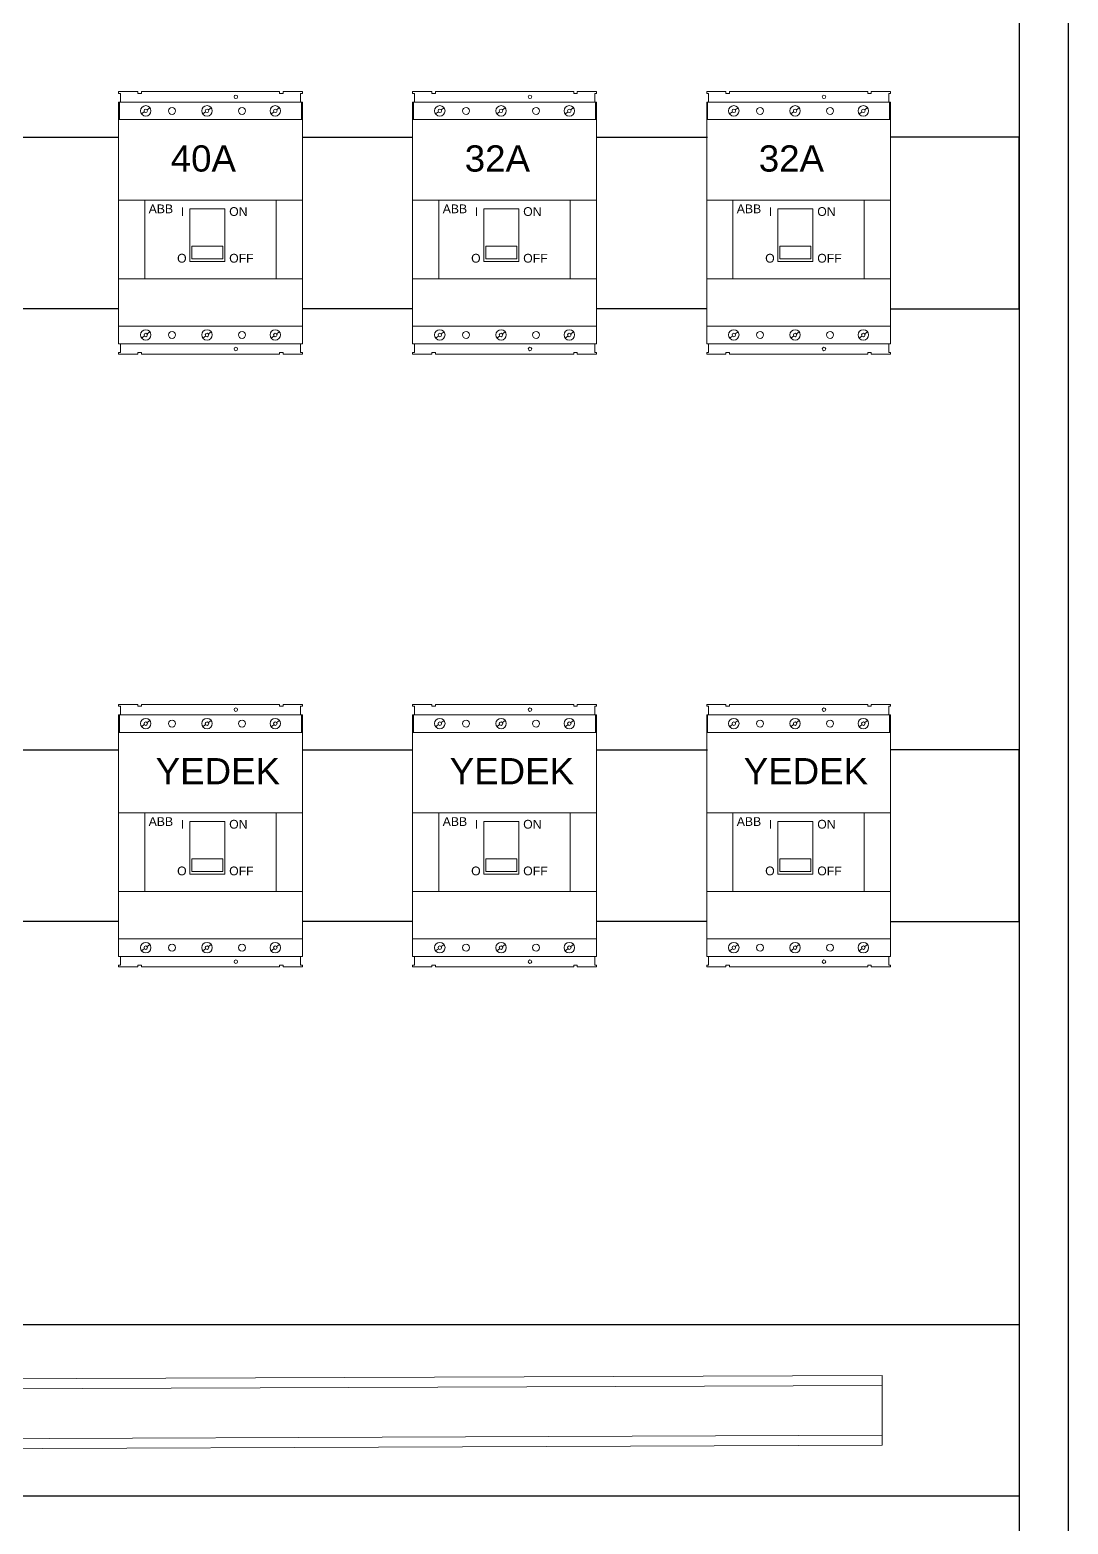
# Model space of a CAD drawing. Header units: millimetres. Extents: x 2046 to 14753, y 2361 to 29276.
# Drawn here: x 10110.1 to 10152.5, y 3039 to 3099.9 of the extents above; entities that cross this region are included whole.
import ezdxf

# ---------------------------------------------------------------- set-up
doc = ezdxf.new("R2010")
doc.units = ezdxf.units.MM
for name, color, linetype in [('BARA', 31, 'Continuous'), ('HAT', 3, 'Continuous'), ('T2BUSBAR', 7, 'Continuous')]:
    doc.layers.add(name, color=color, linetype=linetype)
doc.styles.get("Standard").update_dxf_attribs({"font": 'arial.ttf'})

msp = doc.modelspace()

# ---------------------------------------------------------------- linework, layer by layer
at = {"lineweight": 9}
for p, q in [((10114.525, 3097.428), (10113.739, 3097.428)), ((10113.739, 3097.428), (10113.739, 3097.357)), ((10113.739, 3097.428), (10113.739, 3097.357)), ((10113.739, 3097.428), (10114.525, 3097.428)), ((10113.739, 3097.357), (10113.81, 3097.357)), ((10113.81, 3097.357), (10113.81, 3097)), ((10114.525, 3097.428), (10114.525, 3097.357)), ((10114.525, 3097.357), (10114.668, 3097.357)), ((10120.31, 3097.428), (10114.668, 3097.428)), ((10114.668, 3097.357), (10114.668, 3097.428)), ((10120.31, 3097.357), (10120.31, 3097.428)), ((10120.453, 3097.357), (10120.31, 3097.357)), ((10121.239, 3097.428), (10120.453, 3097.428)), ((10121.239, 3097.428), (10120.453, 3097.428)), ((10120.453, 3097.428), (10120.453, 3097.357)), ((10121.239, 3097.357), (10121.168, 3097.357)), ((10121.168, 3097.357), (10121.168, 3097)), ((10121.239, 3097.357), (10121.239, 3097.428)), ((10121.239, 3097.428), (10121.239, 3097.357)), ((10126.525, 3097.428), (10125.739, 3097.428)), ((10125.739, 3097.428), (10125.739, 3097.357)), ((10125.739, 3097.428), (10125.739, 3097.357)), ((10125.739, 3097.428), (10126.525, 3097.428)), ((10125.739, 3097.357), (10125.81, 3097.357)), ((10125.81, 3097.357), (10125.81, 3097)), ((10126.525, 3097.428), (10126.525, 3097.357)), ((10126.525, 3097.357), (10126.668, 3097.357)), ((10132.31, 3097.428), (10126.668, 3097.428)), ((10126.668, 3097.357), (10126.668, 3097.428)), ((10132.31, 3097.357), (10132.31, 3097.428)), ((10132.453, 3097.357), (10132.31, 3097.357)), ((10133.239, 3097.428), (10132.453, 3097.428)), ((10133.239, 3097.428), (10132.453, 3097.428)), ((10132.453, 3097.428), (10132.453, 3097.357)), ((10133.239, 3097.357), (10133.168, 3097.357)), ((10133.168, 3097.357), (10133.168, 3097)), ((10133.239, 3097.357), (10133.239, 3097.428)), ((10133.239, 3097.428), (10133.239, 3097.357)), ((10138.525, 3097.428), (10137.739, 3097.428)), ((10137.739, 3097.428), (10137.739, 3097.357)), ((10137.739, 3097.428), (10137.739, 3097.357)), ((10137.739, 3097.428), (10138.525, 3097.428)), ((10137.739, 3097.357), (10137.81, 3097.357)), ((10137.81, 3097.357), (10137.81, 3097)), ((10138.525, 3097.428), (10138.525, 3097.357)), ((10138.525, 3097.357), (10138.668, 3097.357)), ((10144.31, 3097.428), (10138.668, 3097.428)), ((10138.668, 3097.357), (10138.668, 3097.428)), ((10144.31, 3097.357), (10144.31, 3097.428)), ((10144.453, 3097.357), (10144.31, 3097.357)), ((10145.239, 3097.428), (10144.453, 3097.428)), ((10145.239, 3097.428), (10144.453, 3097.428)), ((10144.453, 3097.428), (10144.453, 3097.357)), ((10145.239, 3097.357), (10145.168, 3097.357)), ((10145.168, 3097.357), (10145.168, 3097)), ((10145.239, 3097.357), (10145.239, 3097.428)), ((10145.239, 3097.428), (10145.239, 3097.357)), ((10113.739, 3097), (10113.739, 3087.142)), ((10121.239, 3097), (10113.739, 3097)), ((10113.739, 3096.285), (10113.739, 3097)), ((10113.739, 3096.25), (10113.739, 3096.964)), ((10113.775, 3096.285), (10113.775, 3097)), ((10114.904, 3096.684), (10115.019, 3096.769)), ((10117.404, 3096.684), (10117.519, 3096.769)), ((10120.188, 3096.687), (10120.3, 3096.775)), ((10121.203, 3096.285), (10121.203, 3097)), ((10121.239, 3087.142), (10121.239, 3097)), ((10121.239, 3096.285), (10121.239, 3097)), ((10125.739, 3097), (10125.739, 3087.142)), ((10133.239, 3097), (10125.739, 3097)), ((10125.739, 3096.285), (10125.739, 3097)), ((10125.739, 3096.25), (10125.739, 3096.964)), ((10125.775, 3096.285), (10125.775, 3097)), ((10126.904, 3096.684), (10127.019, 3096.769)), ((10129.404, 3096.684), (10129.519, 3096.769)), ((10132.188, 3096.687), (10132.3, 3096.775)), ((10133.203, 3096.285), (10133.203, 3097)), ((10133.239, 3087.142), (10133.239, 3097)), ((10133.239, 3096.285), (10133.239, 3097)), ((10137.739, 3097), (10137.739, 3087.142)), ((10145.239, 3097), (10137.739, 3097)), ((10137.739, 3096.285), (10137.739, 3097)), ((10137.739, 3096.25), (10137.739, 3096.964)), ((10137.775, 3096.285), (10137.775, 3097)), ((10138.904, 3096.684), (10139.019, 3096.769)), ((10141.404, 3096.684), (10141.519, 3096.769)), ((10144.188, 3096.687), (10144.3, 3096.775)), ((10145.203, 3096.285), (10145.203, 3097)), ((10145.239, 3087.142), (10145.239, 3097)), ((10145.239, 3096.285), (10145.239, 3097)), ((10121.239, 3096.285), (10113.739, 3096.285)), ((10114.668, 3096.285), (10115.56, 3096.285)), ((10114.673, 3096.516), (10114.788, 3096.6)), ((10117.173, 3096.516), (10117.288, 3096.6)), ((10119.964, 3096.51), (10120.076, 3096.598)), ((10133.239, 3096.285), (10125.739, 3096.285)), ((10126.668, 3096.285), (10127.56, 3096.285)), ((10126.673, 3096.516), (10126.788, 3096.6)), ((10129.173, 3096.516), (10129.288, 3096.6)), ((10131.964, 3096.51), (10132.076, 3096.598)), ((10145.239, 3096.285), (10137.739, 3096.285)), ((10138.668, 3096.285), (10139.56, 3096.285)), ((10138.673, 3096.516), (10138.788, 3096.6)), ((10141.173, 3096.516), (10141.288, 3096.6)), ((10143.964, 3096.51), (10144.076, 3096.598)), ((10121.239, 3093), (10113.739, 3093)), ((10114.81, 3089.785), (10114.81, 3093)), ((10115.739, 3093), (10119.239, 3093)), ((10119.239, 3093), (10119.239, 3093)), ((10120.168, 3089.785), (10120.168, 3093)), ((10133.239, 3093), (10125.739, 3093)), ((10126.81, 3089.785), (10126.81, 3093)), ((10127.739, 3093), (10131.239, 3093)), ((10131.239, 3093), (10131.239, 3093)), ((10132.168, 3089.785), (10132.168, 3093)), ((10145.239, 3093), (10137.739, 3093)), ((10138.81, 3089.785), (10138.81, 3093)), ((10139.739, 3093), (10143.239, 3093)), ((10143.239, 3093), (10143.239, 3093)), ((10144.168, 3089.785), (10144.168, 3093)), ((10113.739, 3092.571), (10113.739, 3089.357)), ((10116.646, 3092.642), (10116.646, 3090.5)), ((10116.646, 3092.642), (10118.075, 3092.642)), ((10118.075, 3090.5), (10118.075, 3092.642)), ((10121.239, 3089.357), (10121.239, 3092.571)), ((10125.739, 3092.571), (10125.739, 3089.357)), ((10128.646, 3092.642), (10128.646, 3090.5)), ((10128.646, 3092.642), (10130.075, 3092.642)), ((10130.075, 3090.5), (10130.075, 3092.642)), ((10133.239, 3089.357), (10133.239, 3092.571)), ((10137.739, 3092.571), (10137.739, 3089.357)), ((10140.646, 3092.642), (10140.646, 3090.5)), ((10140.646, 3092.642), (10142.075, 3092.642)), ((10142.075, 3090.5), (10142.075, 3092.642)), ((10145.239, 3089.357), (10145.239, 3092.571)), ((10116.646, 3090.5), (10118.075, 3090.5)), ((10128.646, 3090.5), (10130.075, 3090.5)), ((10140.646, 3090.5), (10142.075, 3090.5)), ((10113.739, 3089.785), (10121.239, 3089.785)), ((10114.81, 3089.785), (10120.168, 3089.785)), ((10115.739, 3089.785), (10119.239, 3089.785)), ((10125.739, 3089.785), (10133.239, 3089.785)), ((10126.81, 3089.785), (10132.168, 3089.785)), ((10127.739, 3089.785), (10131.239, 3089.785)), ((10137.739, 3089.785), (10145.239, 3089.785)), ((10138.81, 3089.785), (10144.168, 3089.785)), ((10139.739, 3089.785), (10143.239, 3089.785)), ((10113.739, 3087.857), (10121.239, 3087.857)), ((10114.673, 3087.373), (10114.788, 3087.457)), ((10114.904, 3087.542), (10115.019, 3087.626)), ((10117.173, 3087.373), (10117.288, 3087.457)), ((10117.404, 3087.542), (10117.519, 3087.626)), ((10120.188, 3087.544), (10120.3, 3087.632)), ((10125.739, 3087.857), (10133.239, 3087.857)), ((10126.673, 3087.373), (10126.788, 3087.457)), ((10126.904, 3087.542), (10127.019, 3087.626)), ((10129.173, 3087.373), (10129.288, 3087.457)), ((10129.404, 3087.542), (10129.519, 3087.626)), ((10132.188, 3087.544), (10132.3, 3087.632)), ((10137.739, 3087.857), (10145.239, 3087.857)), ((10138.673, 3087.373), (10138.788, 3087.457)), ((10138.904, 3087.542), (10139.019, 3087.626)), ((10141.173, 3087.373), (10141.288, 3087.457)), ((10141.404, 3087.542), (10141.519, 3087.626)), ((10144.188, 3087.544), (10144.3, 3087.632)), ((10121.239, 3087.142), (10113.739, 3087.142)), ((10113.81, 3086.785), (10113.81, 3087.142)), ((10119.964, 3087.367), (10120.076, 3087.455)), ((10121.168, 3086.785), (10121.168, 3087.142)), ((10133.239, 3087.142), (10125.739, 3087.142)), ((10125.81, 3086.785), (10125.81, 3087.142)), ((10131.964, 3087.367), (10132.076, 3087.455)), ((10133.168, 3086.785), (10133.168, 3087.142)), ((10145.239, 3087.142), (10137.739, 3087.142)), ((10137.81, 3086.785), (10137.81, 3087.142)), ((10143.964, 3087.367), (10144.076, 3087.455)), ((10145.168, 3086.785), (10145.168, 3087.142)), ((10113.739, 3086.714), (10113.739, 3086.785)), ((10113.739, 3086.714), (10113.739, 3086.785)), ((10113.739, 3086.785), (10113.81, 3086.785)), ((10114.525, 3086.714), (10113.739, 3086.714)), ((10113.739, 3086.714), (10114.525, 3086.714)), ((10114.525, 3086.714), (10114.525, 3086.785)), ((10114.525, 3086.785), (10114.668, 3086.785)), ((10114.668, 3086.785), (10114.668, 3086.714)), ((10120.31, 3086.714), (10114.668, 3086.714)), ((10120.453, 3086.785), (10120.31, 3086.785)), ((10120.31, 3086.785), (10120.31, 3086.714)), ((10120.453, 3086.714), (10120.453, 3086.785)), ((10121.239, 3086.714), (10120.453, 3086.714)), ((10121.239, 3086.714), (10120.453, 3086.714)), ((10121.239, 3086.785), (10121.168, 3086.785)), ((10121.239, 3086.785), (10121.239, 3086.714)), ((10121.239, 3086.714), (10121.239, 3086.785)), ((10125.739, 3086.714), (10125.739, 3086.785)), ((10125.739, 3086.714), (10125.739, 3086.785)), ((10125.739, 3086.785), (10125.81, 3086.785)), ((10126.525, 3086.714), (10125.739, 3086.714)), ((10125.739, 3086.714), (10126.525, 3086.714)), ((10126.525, 3086.714), (10126.525, 3086.785)), ((10126.525, 3086.785), (10126.668, 3086.785)), ((10126.668, 3086.785), (10126.668, 3086.714)), ((10132.31, 3086.714), (10126.668, 3086.714)), ((10132.453, 3086.785), (10132.31, 3086.785)), ((10132.31, 3086.785), (10132.31, 3086.714)), ((10132.453, 3086.714), (10132.453, 3086.785)), ((10133.239, 3086.714), (10132.453, 3086.714)), ((10133.239, 3086.714), (10132.453, 3086.714)), ((10133.239, 3086.785), (10133.168, 3086.785)), ((10133.239, 3086.785), (10133.239, 3086.714)), ((10133.239, 3086.714), (10133.239, 3086.785)), ((10137.739, 3086.714), (10137.739, 3086.785)), ((10137.739, 3086.714), (10137.739, 3086.785)), ((10137.739, 3086.785), (10137.81, 3086.785)), ((10138.525, 3086.714), (10137.739, 3086.714)), ((10137.739, 3086.714), (10138.525, 3086.714)), ((10138.525, 3086.714), (10138.525, 3086.785)), ((10138.525, 3086.785), (10138.668, 3086.785)), ((10138.668, 3086.785), (10138.668, 3086.714)), ((10144.31, 3086.714), (10138.668, 3086.714)), ((10144.453, 3086.785), (10144.31, 3086.785)), ((10144.31, 3086.785), (10144.31, 3086.714)), ((10144.453, 3086.714), (10144.453, 3086.785)), ((10145.239, 3086.714), (10144.453, 3086.714)), ((10145.239, 3086.714), (10144.453, 3086.714)), ((10145.239, 3086.785), (10145.168, 3086.785)), ((10145.239, 3086.785), (10145.239, 3086.714)), ((10145.239, 3086.714), (10145.239, 3086.785)), ((10114.525, 3072.428), (10113.739, 3072.428)), ((10113.739, 3072.428), (10113.739, 3072.357)), ((10113.739, 3072.428), (10113.739, 3072.357)), ((10113.739, 3072.428), (10114.525, 3072.428)), ((10113.739, 3072.357), (10113.81, 3072.357)), ((10113.81, 3072.357), (10113.81, 3072)), ((10114.525, 3072.428), (10114.525, 3072.357)), ((10114.525, 3072.357), (10114.668, 3072.357)), ((10120.31, 3072.428), (10114.668, 3072.428)), ((10114.668, 3072.357), (10114.668, 3072.428)), ((10120.31, 3072.357), (10120.31, 3072.428)), ((10120.453, 3072.357), (10120.31, 3072.357)), ((10121.239, 3072.428), (10120.453, 3072.428)), ((10121.239, 3072.428), (10120.453, 3072.428)), ((10120.453, 3072.428), (10120.453, 3072.357)), ((10121.239, 3072.357), (10121.168, 3072.357)), ((10121.168, 3072.357), (10121.168, 3072)), ((10121.239, 3072.357), (10121.239, 3072.428)), ((10121.239, 3072.428), (10121.239, 3072.357)), ((10126.525, 3072.428), (10125.739, 3072.428)), ((10125.739, 3072.428), (10125.739, 3072.357)), ((10125.739, 3072.428), (10125.739, 3072.357)), ((10125.739, 3072.428), (10126.525, 3072.428)), ((10125.739, 3072.357), (10125.81, 3072.357)), ((10125.81, 3072.357), (10125.81, 3072)), ((10126.525, 3072.428), (10126.525, 3072.357)), ((10126.525, 3072.357), (10126.668, 3072.357)), ((10132.31, 3072.428), (10126.668, 3072.428)), ((10126.668, 3072.357), (10126.668, 3072.428)), ((10132.31, 3072.357), (10132.31, 3072.428)), ((10132.453, 3072.357), (10132.31, 3072.357)), ((10133.239, 3072.428), (10132.453, 3072.428)), ((10133.239, 3072.428), (10132.453, 3072.428)), ((10132.453, 3072.428), (10132.453, 3072.357)), ((10133.239, 3072.357), (10133.168, 3072.357)), ((10133.168, 3072.357), (10133.168, 3072)), ((10133.239, 3072.357), (10133.239, 3072.428)), ((10133.239, 3072.428), (10133.239, 3072.357)), ((10138.525, 3072.428), (10137.739, 3072.428)), ((10137.739, 3072.428), (10137.739, 3072.357)), ((10137.739, 3072.428), (10137.739, 3072.357)), ((10137.739, 3072.428), (10138.525, 3072.428)), ((10137.739, 3072.357), (10137.81, 3072.357)), ((10137.81, 3072.357), (10137.81, 3072)), ((10138.525, 3072.428), (10138.525, 3072.357)), ((10138.525, 3072.357), (10138.668, 3072.357)), ((10144.31, 3072.428), (10138.668, 3072.428)), ((10138.668, 3072.357), (10138.668, 3072.428)), ((10144.31, 3072.357), (10144.31, 3072.428)), ((10144.453, 3072.357), (10144.31, 3072.357)), ((10145.239, 3072.428), (10144.453, 3072.428)), ((10145.239, 3072.428), (10144.453, 3072.428)), ((10144.453, 3072.428), (10144.453, 3072.357)), ((10145.239, 3072.357), (10145.168, 3072.357)), ((10145.168, 3072.357), (10145.168, 3072)), ((10145.239, 3072.357), (10145.239, 3072.428)), ((10145.239, 3072.428), (10145.239, 3072.357)), ((10113.739, 3072), (10113.739, 3062.142)), ((10121.239, 3072), (10113.739, 3072)), ((10113.739, 3071.285), (10113.739, 3072)), ((10113.739, 3071.25), (10113.739, 3071.964)), ((10113.775, 3071.285), (10113.775, 3072)), ((10114.904, 3071.684), (10115.019, 3071.769)), ((10117.404, 3071.684), (10117.519, 3071.769)), ((10120.188, 3071.687), (10120.3, 3071.775)), ((10121.203, 3071.285), (10121.203, 3072)), ((10121.239, 3062.142), (10121.239, 3072)), ((10121.239, 3071.285), (10121.239, 3072)), ((10125.739, 3072), (10125.739, 3062.142)), ((10133.239, 3072), (10125.739, 3072)), ((10125.739, 3071.285), (10125.739, 3072)), ((10125.739, 3071.25), (10125.739, 3071.964)), ((10125.775, 3071.285), (10125.775, 3072)), ((10126.904, 3071.684), (10127.019, 3071.769)), ((10129.404, 3071.684), (10129.519, 3071.769)), ((10132.188, 3071.687), (10132.3, 3071.775)), ((10133.203, 3071.285), (10133.203, 3072)), ((10133.239, 3062.142), (10133.239, 3072)), ((10133.239, 3071.285), (10133.239, 3072)), ((10137.739, 3072), (10137.739, 3062.142)), ((10145.239, 3072), (10137.739, 3072)), ((10137.739, 3071.285), (10137.739, 3072)), ((10137.739, 3071.25), (10137.739, 3071.964)), ((10137.775, 3071.285), (10137.775, 3072)), ((10138.904, 3071.684), (10139.019, 3071.769)), ((10141.404, 3071.684), (10141.519, 3071.769)), ((10144.188, 3071.687), (10144.3, 3071.775)), ((10145.203, 3071.285), (10145.203, 3072)), ((10145.239, 3062.142), (10145.239, 3072)), ((10145.239, 3071.285), (10145.239, 3072)), ((10121.239, 3071.285), (10113.739, 3071.285)), ((10114.668, 3071.285), (10115.56, 3071.285)), ((10114.673, 3071.516), (10114.788, 3071.6)), ((10117.173, 3071.516), (10117.288, 3071.6)), ((10119.964, 3071.51), (10120.076, 3071.598)), ((10133.239, 3071.285), (10125.739, 3071.285)), ((10126.668, 3071.285), (10127.56, 3071.285)), ((10126.673, 3071.516), (10126.788, 3071.6)), ((10129.173, 3071.516), (10129.288, 3071.6)), ((10131.964, 3071.51), (10132.076, 3071.598)), ((10145.239, 3071.285), (10137.739, 3071.285)), ((10138.668, 3071.285), (10139.56, 3071.285)), ((10138.673, 3071.516), (10138.788, 3071.6)), ((10141.173, 3071.516), (10141.288, 3071.6)), ((10143.964, 3071.51), (10144.076, 3071.598)), ((10121.239, 3068), (10113.739, 3068)), ((10114.81, 3064.785), (10114.81, 3068)), ((10115.739, 3068), (10119.239, 3068)), ((10119.239, 3068), (10119.239, 3068)), ((10120.168, 3064.785), (10120.168, 3068)), ((10133.239, 3068), (10125.739, 3068)), ((10126.81, 3064.785), (10126.81, 3068)), ((10127.739, 3068), (10131.239, 3068)), ((10131.239, 3068), (10131.239, 3068)), ((10132.168, 3064.785), (10132.168, 3068)), ((10145.239, 3068), (10137.739, 3068)), ((10138.81, 3064.785), (10138.81, 3068)), ((10139.739, 3068), (10143.239, 3068)), ((10143.239, 3068), (10143.239, 3068)), ((10144.168, 3064.785), (10144.168, 3068)), ((10113.739, 3067.571), (10113.739, 3064.357)), ((10116.646, 3067.642), (10116.646, 3065.5)), ((10116.646, 3067.642), (10118.075, 3067.642)), ((10118.075, 3065.5), (10118.075, 3067.642)), ((10121.239, 3064.357), (10121.239, 3067.571)), ((10125.739, 3067.571), (10125.739, 3064.357)), ((10128.646, 3067.642), (10128.646, 3065.5)), ((10128.646, 3067.642), (10130.075, 3067.642)), ((10130.075, 3065.5), (10130.075, 3067.642)), ((10133.239, 3064.357), (10133.239, 3067.571)), ((10137.739, 3067.571), (10137.739, 3064.357)), ((10140.646, 3067.642), (10140.646, 3065.5)), ((10140.646, 3067.642), (10142.075, 3067.642)), ((10142.075, 3065.5), (10142.075, 3067.642)), ((10145.239, 3064.357), (10145.239, 3067.571)), ((10116.646, 3065.5), (10118.075, 3065.5)), ((10128.646, 3065.5), (10130.075, 3065.5)), ((10140.646, 3065.5), (10142.075, 3065.5)), ((10113.739, 3064.785), (10121.239, 3064.785)), ((10114.81, 3064.785), (10120.168, 3064.785)), ((10115.739, 3064.785), (10119.239, 3064.785)), ((10125.739, 3064.785), (10133.239, 3064.785)), ((10126.81, 3064.785), (10132.168, 3064.785)), ((10127.739, 3064.785), (10131.239, 3064.785)), ((10137.739, 3064.785), (10145.239, 3064.785)), ((10138.81, 3064.785), (10144.168, 3064.785)), ((10139.739, 3064.785), (10143.239, 3064.785)), ((10113.739, 3062.857), (10121.239, 3062.857)), ((10114.904, 3062.542), (10115.019, 3062.626)), ((10117.404, 3062.542), (10117.519, 3062.626)), ((10120.188, 3062.544), (10120.3, 3062.632)), ((10125.739, 3062.857), (10133.239, 3062.857)), ((10126.904, 3062.542), (10127.019, 3062.626)), ((10129.404, 3062.542), (10129.519, 3062.626)), ((10132.188, 3062.544), (10132.3, 3062.632)), ((10137.739, 3062.857), (10145.239, 3062.857)), ((10138.904, 3062.542), (10139.019, 3062.626)), ((10141.404, 3062.542), (10141.519, 3062.626)), ((10144.188, 3062.544), (10144.3, 3062.632)), ((10121.239, 3062.142), (10113.739, 3062.142)), ((10113.81, 3061.785), (10113.81, 3062.142)), ((10114.673, 3062.373), (10114.788, 3062.457)), ((10117.173, 3062.373), (10117.288, 3062.457)), ((10119.964, 3062.367), (10120.076, 3062.455)), ((10121.168, 3061.785), (10121.168, 3062.142)), ((10133.239, 3062.142), (10125.739, 3062.142)), ((10125.81, 3061.785), (10125.81, 3062.142)), ((10126.673, 3062.373), (10126.788, 3062.457)), ((10129.173, 3062.373), (10129.288, 3062.457)), ((10131.964, 3062.367), (10132.076, 3062.455)), ((10133.168, 3061.785), (10133.168, 3062.142)), ((10145.239, 3062.142), (10137.739, 3062.142)), ((10137.81, 3061.785), (10137.81, 3062.142)), ((10138.673, 3062.373), (10138.788, 3062.457)), ((10141.173, 3062.373), (10141.288, 3062.457)), ((10143.964, 3062.367), (10144.076, 3062.455)), ((10145.168, 3061.785), (10145.168, 3062.142)), ((10113.739, 3061.714), (10113.739, 3061.785)), ((10113.739, 3061.714), (10113.739, 3061.785)), ((10113.739, 3061.785), (10113.81, 3061.785)), ((10114.525, 3061.714), (10113.739, 3061.714)), ((10113.739, 3061.714), (10114.525, 3061.714)), ((10114.525, 3061.714), (10114.525, 3061.785)), ((10114.525, 3061.785), (10114.668, 3061.785)), ((10114.668, 3061.785), (10114.668, 3061.714)), ((10120.31, 3061.714), (10114.668, 3061.714)), ((10120.453, 3061.785), (10120.31, 3061.785)), ((10120.31, 3061.785), (10120.31, 3061.714)), ((10120.453, 3061.714), (10120.453, 3061.785)), ((10121.239, 3061.714), (10120.453, 3061.714)), ((10121.239, 3061.714), (10120.453, 3061.714)), ((10121.239, 3061.785), (10121.168, 3061.785)), ((10121.239, 3061.785), (10121.239, 3061.714)), ((10121.239, 3061.714), (10121.239, 3061.785)), ((10125.739, 3061.714), (10125.739, 3061.785)), ((10125.739, 3061.714), (10125.739, 3061.785)), ((10125.739, 3061.785), (10125.81, 3061.785)), ((10126.525, 3061.714), (10125.739, 3061.714)), ((10125.739, 3061.714), (10126.525, 3061.714)), ((10126.525, 3061.714), (10126.525, 3061.785)), ((10126.525, 3061.785), (10126.668, 3061.785)), ((10126.668, 3061.785), (10126.668, 3061.714)), ((10132.31, 3061.714), (10126.668, 3061.714)), ((10132.453, 3061.785), (10132.31, 3061.785)), ((10132.31, 3061.785), (10132.31, 3061.714)), ((10132.453, 3061.714), (10132.453, 3061.785)), ((10133.239, 3061.714), (10132.453, 3061.714)), ((10133.239, 3061.714), (10132.453, 3061.714)), ((10133.239, 3061.785), (10133.168, 3061.785)), ((10133.239, 3061.785), (10133.239, 3061.714)), ((10133.239, 3061.714), (10133.239, 3061.785)), ((10137.739, 3061.714), (10137.739, 3061.785)), ((10137.739, 3061.714), (10137.739, 3061.785)), ((10137.739, 3061.785), (10137.81, 3061.785)), ((10138.525, 3061.714), (10137.739, 3061.714)), ((10137.739, 3061.714), (10138.525, 3061.714)), ((10138.525, 3061.714), (10138.525, 3061.785)), ((10138.525, 3061.785), (10138.668, 3061.785)), ((10138.668, 3061.785), (10138.668, 3061.714)), ((10144.31, 3061.714), (10138.668, 3061.714)), ((10144.453, 3061.785), (10144.31, 3061.785)), ((10144.31, 3061.785), (10144.31, 3061.714)), ((10144.453, 3061.714), (10144.453, 3061.785)), ((10145.239, 3061.714), (10144.453, 3061.714)), ((10145.239, 3061.714), (10144.453, 3061.714)), ((10145.239, 3061.785), (10145.168, 3061.785)), ((10145.239, 3061.785), (10145.239, 3061.714)), ((10145.239, 3061.714), (10145.239, 3061.785))]:
    msp.add_line(p, q, dxfattribs=at)
for points in [[(10117.995, 3091.127), (10116.73, 3091.127), (10116.73, 3090.609), (10117.995, 3090.609)], [(10129.995, 3091.127), (10128.73, 3091.127), (10128.73, 3090.609), (10129.995, 3090.609)], [(10141.995, 3091.127), (10140.73, 3091.127), (10140.73, 3090.609), (10141.995, 3090.609)], [(10117.995, 3066.127), (10116.73, 3066.127), (10116.73, 3065.609), (10117.995, 3065.609)], [(10129.995, 3066.127), (10128.73, 3066.127), (10128.73, 3065.609), (10129.995, 3065.609)], [(10141.995, 3066.127), (10140.73, 3066.127), (10140.73, 3065.609), (10141.995, 3065.609)]]:
    msp.add_lwpolyline(points, close=True, dxfattribs=at)
for centre, radius in [((10118.525, 3097.214), 0.0714), ((10130.525, 3097.214), 0.0714), ((10142.525, 3097.214), 0.0714), ((10114.846, 3096.642), 0.214), ((10114.846, 3096.642), 0.0714), ((10115.918, 3096.642), 0.143), ((10117.346, 3096.642), 0.214), ((10117.346, 3096.642), 0.0714), ((10118.775, 3096.642), 0.143), ((10120.132, 3096.642), 0.214), ((10120.132, 3096.642), 0.0714), ((10126.846, 3096.642), 0.214), ((10126.846, 3096.642), 0.0714), ((10127.918, 3096.642), 0.143), ((10129.346, 3096.642), 0.214), ((10129.346, 3096.642), 0.0714), ((10130.775, 3096.642), 0.143), ((10132.132, 3096.642), 0.214), ((10132.132, 3096.642), 0.0714), ((10138.846, 3096.642), 0.214), ((10138.846, 3096.642), 0.0714), ((10139.918, 3096.642), 0.143), ((10141.346, 3096.642), 0.214), ((10141.346, 3096.642), 0.0714), ((10142.775, 3096.642), 0.143), ((10144.132, 3096.642), 0.214), ((10144.132, 3096.642), 0.0714), ((10114.846, 3087.5), 0.214), ((10114.846, 3087.5), 0.0714), ((10115.918, 3087.5), 0.143), ((10117.346, 3087.5), 0.214), ((10117.346, 3087.5), 0.0714), ((10118.775, 3087.5), 0.143), ((10120.132, 3087.5), 0.214), ((10120.132, 3087.5), 0.0714), ((10126.846, 3087.5), 0.214), ((10126.846, 3087.5), 0.0714), ((10127.918, 3087.5), 0.143), ((10129.346, 3087.5), 0.214), ((10129.346, 3087.5), 0.0714), ((10130.775, 3087.5), 0.143), ((10132.132, 3087.5), 0.214), ((10132.132, 3087.5), 0.0714), ((10138.846, 3087.5), 0.214), ((10138.846, 3087.5), 0.0714), ((10139.918, 3087.5), 0.143), ((10141.346, 3087.5), 0.214), ((10141.346, 3087.5), 0.0714), ((10142.775, 3087.5), 0.143), ((10144.132, 3087.5), 0.214), ((10144.132, 3087.5), 0.0714), ((10118.525, 3086.928), 0.0714), ((10130.525, 3086.928), 0.0714), ((10142.525, 3086.928), 0.0714), ((10118.525, 3072.214), 0.0714), ((10130.525, 3072.214), 0.0714), ((10142.525, 3072.214), 0.0714), ((10114.846, 3071.642), 0.214), ((10114.846, 3071.642), 0.0714), ((10115.918, 3071.642), 0.143), ((10117.346, 3071.642), 0.214), ((10117.346, 3071.642), 0.0714), ((10118.775, 3071.642), 0.143), ((10120.132, 3071.642), 0.214), ((10120.132, 3071.642), 0.0714), ((10126.846, 3071.642), 0.214), ((10126.846, 3071.642), 0.0714), ((10127.918, 3071.642), 0.143), ((10129.346, 3071.642), 0.214), ((10129.346, 3071.642), 0.0714), ((10130.775, 3071.642), 0.143), ((10132.132, 3071.642), 0.214), ((10132.132, 3071.642), 0.0714), ((10138.846, 3071.642), 0.214), ((10138.846, 3071.642), 0.0714), ((10139.918, 3071.642), 0.143), ((10141.346, 3071.642), 0.214), ((10141.346, 3071.642), 0.0714), ((10142.775, 3071.642), 0.143), ((10144.132, 3071.642), 0.214), ((10144.132, 3071.642), 0.0714), ((10114.846, 3062.5), 0.214), ((10114.846, 3062.5), 0.0714), ((10115.918, 3062.5), 0.143), ((10117.346, 3062.5), 0.214), ((10117.346, 3062.5), 0.0714), ((10118.775, 3062.5), 0.143), ((10120.132, 3062.5), 0.214), ((10120.132, 3062.5), 0.0714), ((10126.846, 3062.5), 0.214), ((10126.846, 3062.5), 0.0714), ((10127.918, 3062.5), 0.143), ((10129.346, 3062.5), 0.214), ((10129.346, 3062.5), 0.0714), ((10130.775, 3062.5), 0.143), ((10132.132, 3062.5), 0.214), ((10132.132, 3062.5), 0.0714), ((10138.846, 3062.5), 0.214), ((10138.846, 3062.5), 0.0714), ((10139.918, 3062.5), 0.143), ((10141.346, 3062.5), 0.214), ((10141.346, 3062.5), 0.0714), ((10142.775, 3062.5), 0.143), ((10144.132, 3062.5), 0.214), ((10144.132, 3062.5), 0.0714), ((10118.525, 3061.928), 0.0714), ((10130.525, 3061.928), 0.0714), ((10142.525, 3061.928), 0.0714)]:
    msp.add_circle(centre, radius, dxfattribs=at)
at = {"layer": 'BARA', "color": 9, "true_color": 0xc7c8ca}
for points in [[(10109.239, 3095.572), (10113.739, 3095.572)], [(10121.239, 3095.572), (10125.739, 3095.572)], [(10133.239, 3095.572), (10137.775, 3095.572)], [(10145.239, 3088.57), (10150.489, 3088.57), (10150.489, 3095.572), (10145.239, 3095.572)], [(10113.739, 3088.57), (10109.239, 3088.57)], [(10125.739, 3088.57), (10121.239, 3088.57)], [(10137.739, 3088.57), (10133.239, 3088.57)], [(10109.239, 3070.572), (10113.739, 3070.572)], [(10121.239, 3070.572), (10125.739, 3070.572)], [(10133.239, 3070.572), (10137.775, 3070.572)], [(10145.239, 3063.57), (10150.489, 3063.57), (10150.489, 3070.572), (10145.239, 3070.572)], [(10113.739, 3063.57), (10109.239, 3063.57)], [(10125.739, 3063.57), (10121.239, 3063.57)], [(10137.739, 3063.57), (10133.239, 3063.57)], [(10144.487, 3040.121), (10084.488, 3040.121), (10084.488, 3047.124), (10150.488, 3047.124), (10150.488, 3040.121), (10144.487, 3040.121)]]:
    msp.add_lwpolyline(points, dxfattribs=at)
at = {"layer": 'HAT', "color": 1}
for points in [[(10082.489, 3196.963), (10152.489, 3196.963), (10152.489, 3016.963), (10082.489, 3016.963)], [(10084.489, 3194.963), (10150.489, 3194.963), (10150.489, 3018.963), (10084.489, 3018.963)]]:
    msp.add_lwpolyline(points, close=True, dxfattribs=at)
at = {"layer": 'T2BUSBAR', "color": 4, "lineweight": 9}
for points in [[(10144.895, 3042.201), (10090.083, 3041.989), (10090.083, 3044.833), (10144.895, 3045.045)], [(10144.895, 3042.607), (10090.489, 3042.395), (10090.489, 3044.427), (10144.895, 3044.638)]]:
    msp.add_lwpolyline(points, close=True, dxfattribs=at)

# ---------------------------------------------------------------- texts
at = {"lineweight": 9, "attachment_point": 1}
for s, insert, char_height, width in [('40A', (10115.865, 3095.237), 1.0714, 0.95345), ('32A', (10127.865, 3095.237), 1.0714, 0.95345), ('32A', (10139.865, 3095.237), 1.0714, 0.95345), ('{\\fArial|b0|i0|c162|p34;ABB}', (10114.965, 3092.824), 0.35714, 0.95345), ('{\\fArial|b0|i0|c162|p34;I}', (10116.273, 3092.714), 0.35714, 0.23387), ('{\\fArial|b0|i0|c162|p34;ON}', (10118.251, 3092.714), 0.35714, 0.95345), ('{\\fArial|b0|i0|c162|p34;ABB}', (10126.965, 3092.824), 0.35714, 0.95345), ('{\\fArial|b0|i0|c162|p34;I}', (10128.273, 3092.714), 0.35714, 0.23387), ('{\\fArial|b0|i0|c162|p34;ON}', (10130.251, 3092.714), 0.35714, 0.95345), ('{\\fArial|b0|i0|c162|p34;ABB}', (10138.965, 3092.824), 0.35714, 0.95345), ('{\\fArial|b0|i0|c162|p34;I}', (10140.273, 3092.714), 0.35714, 0.23387), ('{\\fArial|b0|i0|c162|p34;ON}', (10142.251, 3092.714), 0.35714, 0.95345), ('{\\fArial|b0|i0|c162|p34;O}', (10116.126, 3090.809), 0.35714, 0.23387), ('{\\fArial|b0|i0|c162|p34;OFF}', (10118.251, 3090.809), 0.35714, 0.95345), ('{\\fArial|b0|i0|c162|p34;O}', (10128.126, 3090.809), 0.35714, 0.23387), ('{\\fArial|b0|i0|c162|p34;OFF}', (10130.251, 3090.809), 0.35714, 0.95345), ('{\\fArial|b0|i0|c162|p34;O}', (10140.126, 3090.809), 0.35714, 0.23387), ('{\\fArial|b0|i0|c162|p34;OFF}', (10142.251, 3090.809), 0.35714, 0.95345), ('YEDEK', (10115.251, 3070.237), 1.0714, 0.95345), ('YEDEK', (10127.251, 3070.237), 1.0714, 0.95345), ('YEDEK', (10139.251, 3070.237), 1.0714, 0.95345), ('{\\fArial|b0|i0|c162|p34;ABB}', (10114.965, 3067.824), 0.35714, 0.95345), ('{\\fArial|b0|i0|c162|p34;I}', (10116.273, 3067.714), 0.35714, 0.23387), ('{\\fArial|b0|i0|c162|p34;ON}', (10118.251, 3067.714), 0.35714, 0.95345), ('{\\fArial|b0|i0|c162|p34;ABB}', (10126.965, 3067.824), 0.35714, 0.95345), ('{\\fArial|b0|i0|c162|p34;I}', (10128.273, 3067.714), 0.35714, 0.23387), ('{\\fArial|b0|i0|c162|p34;ON}', (10130.251, 3067.714), 0.35714, 0.95345), ('{\\fArial|b0|i0|c162|p34;ABB}', (10138.965, 3067.824), 0.35714, 0.95345), ('{\\fArial|b0|i0|c162|p34;I}', (10140.273, 3067.714), 0.35714, 0.23387), ('{\\fArial|b0|i0|c162|p34;ON}', (10142.251, 3067.714), 0.35714, 0.95345), ('{\\fArial|b0|i0|c162|p34;O}', (10116.126, 3065.809), 0.35714, 0.23387), ('{\\fArial|b0|i0|c162|p34;OFF}', (10118.251, 3065.809), 0.35714, 0.95345), ('{\\fArial|b0|i0|c162|p34;O}', (10128.126, 3065.809), 0.35714, 0.23387), ('{\\fArial|b0|i0|c162|p34;OFF}', (10130.251, 3065.809), 0.35714, 0.95345), ('{\\fArial|b0|i0|c162|p34;O}', (10140.126, 3065.809), 0.35714, 0.23387), ('{\\fArial|b0|i0|c162|p34;OFF}', (10142.251, 3065.809), 0.35714, 0.95345)]:
    msp.add_mtext(s, dxfattribs=dict(at, insert=insert, char_height=char_height, width=width))

doc.saveas('drawing.dxf')
